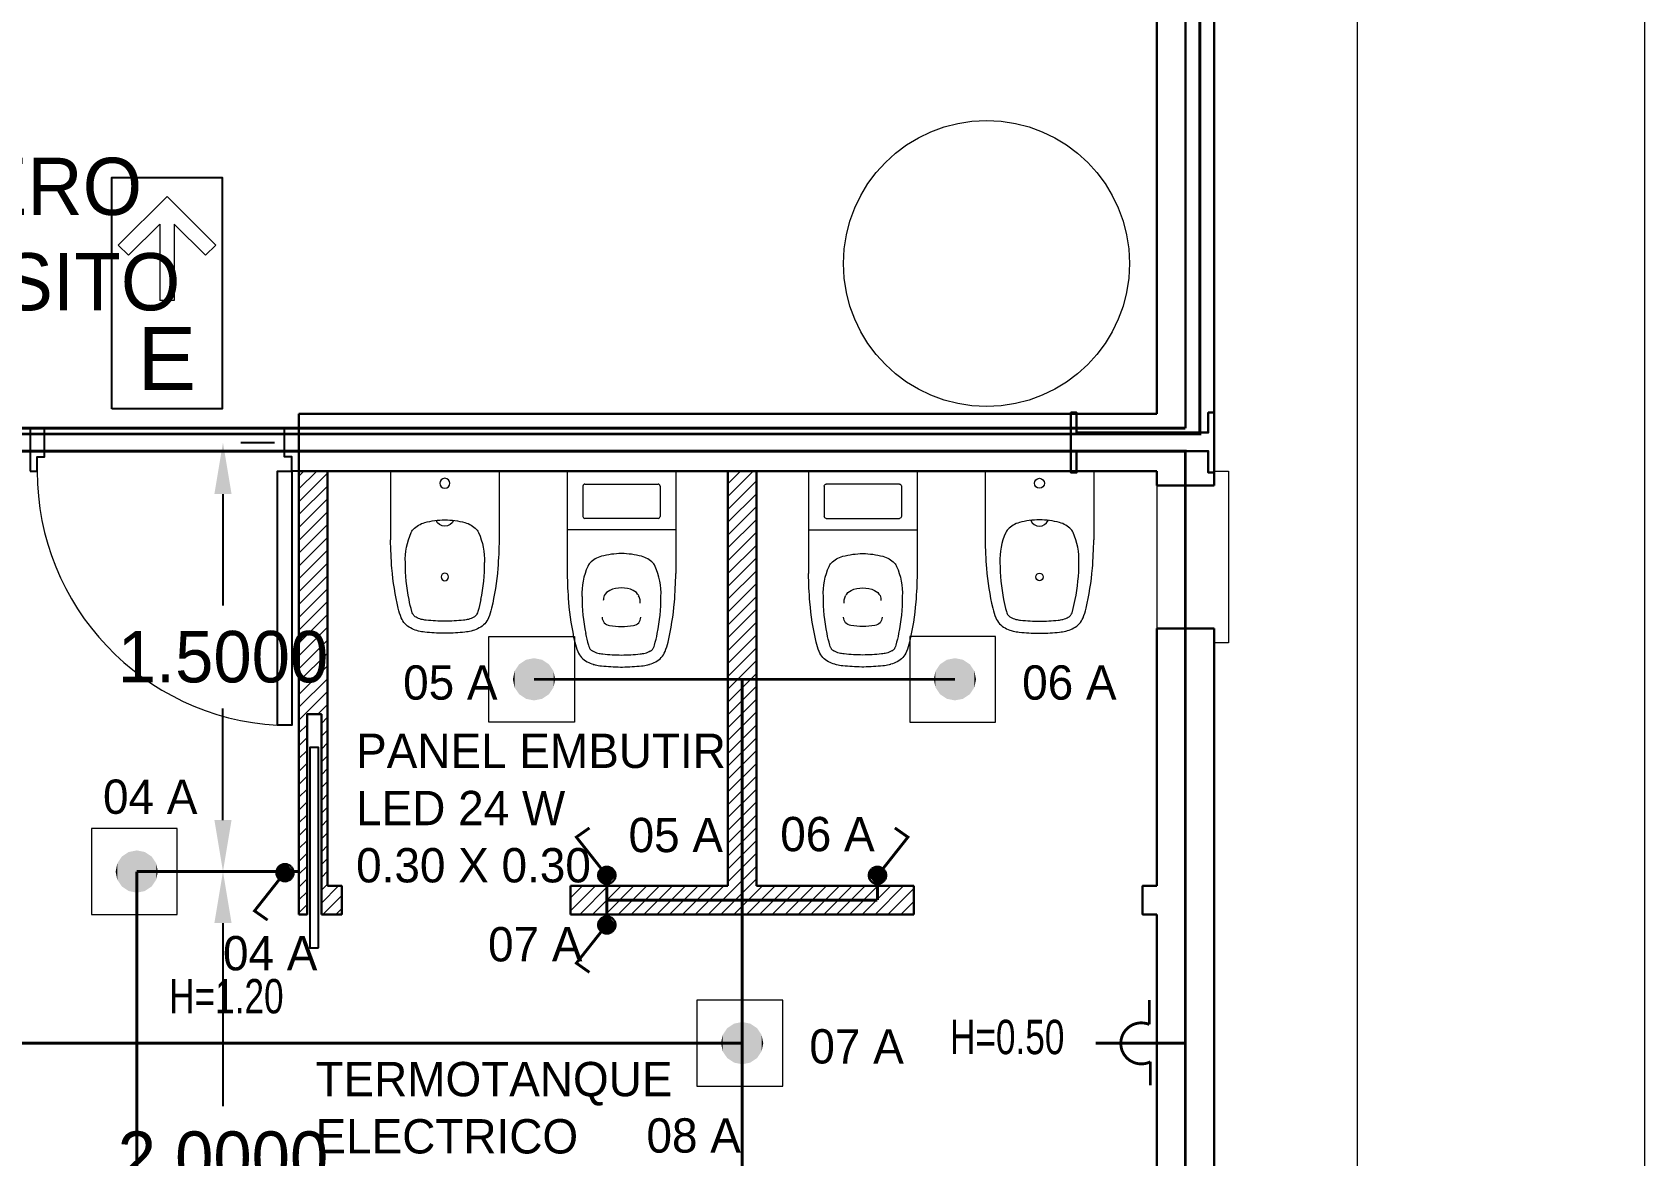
# Model space of a CAD drawing. Header units: millimetres. Extents: x 1972 to 5740, y 370 to 952.
# Drawn here: x 2710.33 to 2715.97, y 651.63 to 655.56 of the extents above; entities that cross this region are included whole.
import ezdxf

# ---------------------------------------------------------------- set-up
doc = ezdxf.new("R2010")
doc.units = ezdxf.units.MM
doc.header["$LTSCALE"] = 15
doc.linetypes.add('ACAD_ISO02W100', pattern=[15, 12, -3])
for name, color, linetype, lineweight in [('1 CIRCUITO  A  PB EXT', 11, 'Continuous', 30), ('1 CIRCUITO  D  INTERNO', 11, 'Continuous', 30), ('1 CIRCUITO T C', 11, 'Continuous', 30), ('1 ELECTRICIDAD', 11, 'Continuous', 9), ('A-FACHA-XFINA', 8, 'Continuous', 15), ('A-MURO-PARC', 2, 'Continuous', 30), ('ABERTURAS', 2, 'Continuous', 25), ('COTA', 5, 'Continuous', 20), ('cotas ROJAS', 5, 'Continuous', 13), ('MUROS', 1, 'Continuous', 30), ('SOMBRAS', 95, 'Continuous', 18)]:
    doc.layers.add(name, color=color, linetype=linetype, lineweight=lineweight)
doc.styles.add('texto', font='swisscl.ttf', dxfattribs={"height": 0.18})
doc.dimstyles.get("Standard").update_dxf_attribs({"dimtxt": 0.18, "dimasz": 0.18, "dimexe": 0.18, "dimexo": 0.0625, "dimgap": 0.09, "dimtad": 0, "dimtih": 1, "dimtoh": 1, "dimdec": 4, "dimzin": 0, "dimdsep": 46, "dimtxsty": 'Standard', "dimcen": 0.09, "dimadec": 0, "dimazin": 0, "dimtfac": 1, "dimtdec": 4, "dimtofl": 0, "dimtmove": 0, "dimatfit": 3, "dimfxl": 1, "dimtolj": 1, "dimtzin": 0, "dimarcsym": 0})

# ---------------------------------------------------------------- blocks, each defined once
blk = doc.blocks.new('milp')
for p, q in [((-0.19, 0), (-0.19, -0.3581)), ((0.19, 0), (-0.19, 0)), ((0.19, 0), (0.19, -0.3581)), ((-0.135, -0.0523), (-0.135, -0.1585)), ((-0.1281, -0.0454), (0.1281, -0.0454)), ((0.135, -0.0523), (0.135, -0.1585)), ((0.1281, -0.1654), (-0.1281, -0.1654)), ((0.19, -0.205), (-0.19, -0.205)), ((-0.0001, -0.2881), (0.0001, -0.2881)), ((-0.0038, -0.685), (0.0039, -0.685))]:
    blk.add_line(p, q)
for centre, radius, start, end in [((-0.0158, 0.2091), 0.8523, 275.5315, 275.5315), ((0.0158, 0.2091), 0.8523, 264.4685, 264.4685), ((-0.1281, -0.0523), 0.00689, 90, 180), ((0.1281, -0.0523), 0.00689, 0, 90), ((-0.1281, -0.1585), 0.00689, 180, 270), ((0.1281, -0.1585), 0.00689, 270, 0), ((-0.0067, -0.5975), 0.3095, 88.7679, 88.7679), ((0.0924, -0.4281), 0.2307, 155.6501, 182.4692), ((-0.0616, -0.3578), 0.0614, 150.814, 156.1885), ((-0.087, -0.3436), 0.0322, 137.0461, 150.8865), ((-0.0473, -0.3825), 0.0878, 105.1617, 136.1205), ((0.0067, -0.5975), 0.3095, 91.2492, 104.3852), ((-0.0067, -0.5975), 0.3095, 75.6148, 88.7487), ((0.0473, -0.3825), 0.0878, 43.8795, 74.8383), ((0.087, -0.3436), 0.0322, 29.1135, 42.9539), ((0.0616, -0.3578), 0.0614, 23.8115, 29.186), ((-0.0924, -0.4281), 0.2307, 357.5308, 24.3499), ((1.8278, -0.3132), 2.0183, 181.2751, 184.1143), ((-1.8278, -0.3132), 2.0183, 355.8857, 358.7249), ((0.5191, -0.4381), 0.6571, 180, 191.3509), ((-0.0019, -0.4555), 0.0616, 160.9467, 177.3415), ((-0.0209, -0.4566), 0.0446, 116.9802, 151.6052), ((0, -0.5082), 0.1001, 90, 114.2618), ((0, -0.5082), 0.1001, 65.7382, 90), ((0.0209, -0.4566), 0.0446, 28.3948, 63.0198), ((0.0195, -0.4573), 0.0461, 8.8018, 28.2626), ((-0.0291, -0.461), 0.0948, 359.7388, 6.5196), ((-0.5191, -0.4381), 0.6571, 348.6491, 0), ((0.9099, -0.3584), 1.0997, 185.1938, 192.5636), ((-0.9099, -0.3584), 1.0997, 347.4364, 354.8062), ((-0.0375, -0.5104), 0.03, 180, 261.9257), ((0, -0.2461), 0.297, 261.9257, 270), ((0, -0.2461), 0.297, 270, 278.0743), ((0.0375, -0.5104), 0.03, 278.0743, 0), ((0.0851, -0.5338), 0.2567, 194.3946, 202.2738), ((0.4327, -0.4568), 0.5688, 191.2163, 195.461), ((-0.0503, -0.5912), 0.0674, 194.8183, 203.0008), ((-0.0841, -0.6024), 0.032, 208.1129, 215.5466), ((0.0841, -0.6024), 0.032, 324.4534, 331.8871), ((0.0503, -0.5912), 0.0674, 336.9992, 345.1817), ((-0.4327, -0.4568), 0.5688, 344.539, 348.7837), ((-0.0851, -0.5338), 0.2567, 337.7262, 345.6054), ((-0.0885, -0.6047), 0.0692, 202.484, 242.9463), ((-0.0582, -0.5524), 0.1295, 241.5349, 251.9311), ((-0.0885, -0.6047), 0.0272, 217.0799, 242.9463), ((-0.0551, -0.5427), 0.0975, 242.0005, 253.7743), ((-0.0684, -0.577), 0.103, 253.0483, 256.7812), ((-0.0439, -0.4681), 0.1726, 257.1538, 262.737), ((0.0158, 0.2091), 0.8523, 264.5084, 268.9372), ((-0.0158, 0.2091), 0.8523, 271.0628, 275.4916), ((0.0439, -0.4681), 0.1726, 277.263, 282.8462), ((0.0551, -0.5427), 0.0975, 286.2257, 297.9995), ((0.0684, -0.577), 0.103, 283.2188, 286.9517), ((0.0582, -0.5524), 0.1295, 288.0689, 298.4651), ((0.0885, -0.6047), 0.0272, 297.0537, 322.9201), ((0.0885, -0.6047), 0.0692, 297.0537, 337.516), ((-0.0439, -0.4681), 0.2146, 257.0809, 262.9177), ((0.0158, 0.2091), 0.8943, 264.4685, 268.7451), ((-0.0158, 0.2091), 0.8943, 271.2656, 275.5315), ((0.0439, -0.4681), 0.2146, 277.0823, 282.9191)]:
    blk.add_arc(centre, radius, start, end)
blk = doc.blocks.new('mbp')
for p, q in [((-0.19, 0), (-0.19, -0.24)), ((0, 0), (-0.19, 0)), ((0, 0), (0.19, 0)), ((0.19, 0), (0.19, -0.24)), ((-0.0001, -0.17), (0.0001, -0.17)), ((-0.0038, -0.5669), (0.0039, -0.5669))]:
    blk.add_line(p, q)
for centre, radius in [((0, -0.0425), 0.0175), ((0, -0.37), 0.013)]:
    blk.add_circle(centre, radius)
for centre, radius, start, end in [((-0.0158, 0.3271), 0.8523, 275.5315, 275.5315), ((0.0158, 0.3271), 0.8523, 264.4685, 264.4685), ((-0.0067, -0.4795), 0.3095, 88.7679, 88.7679), ((0.0924, -0.3101), 0.2307, 155.6501, 182.4692), ((-0.0616, -0.2397), 0.0614, 150.814, 156.1885), ((-0.087, -0.2255), 0.0322, 137.0461, 150.8865), ((-0.0473, -0.2644), 0.0878, 105.1617, 136.1205), ((0.0067, -0.4795), 0.3095, 91.2492, 104.3852), ((0, -0.16), 0.0325, 201.8927, 338.1073), ((-0.0067, -0.4795), 0.3095, 75.6148, 88.7487), ((0.0473, -0.2644), 0.0878, 43.8795, 74.8383), ((0.087, -0.2255), 0.0322, 29.1135, 42.9539), ((0.0616, -0.2397), 0.0614, 23.8115, 29.186), ((-0.0924, -0.3101), 0.2307, 357.5308, 24.3499), ((1.8278, -0.1951), 2.0183, 181.2751, 184.1143), ((-1.8278, -0.1951), 2.0183, 355.8857, 358.7249), ((0.5191, -0.32), 0.6571, 180, 191.3509), ((0.0582, -0.4344), 0.1295, 279.561, 279.561), ((-0.5191, -0.32), 0.6571, 348.6491, 0), ((0.9099, -0.2403), 1.0997, 185.1938, 192.5636), ((-0.9099, -0.2403), 1.0997, 347.4364, 354.8062), ((0.4327, -0.3387), 0.5688, 191.2163, 195.461), ((-0.4327, -0.3387), 0.5688, 344.539, 348.7837), ((0.0851, -0.4157), 0.2567, 194.3946, 202.2738), ((-0.0503, -0.4731), 0.0674, 194.8183, 203.0008), ((-0.0841, -0.4843), 0.032, 208.1129, 215.5466), ((-0.0885, -0.4866), 0.0272, 217.0799, 242.9463), ((0.0885, -0.4866), 0.0272, 297.0537, 322.9201), ((0.0841, -0.4843), 0.032, 324.4534, 331.8871), ((0.0503, -0.4731), 0.0674, 336.9992, 345.1817), ((-0.0851, -0.4157), 0.2567, 337.7262, 345.6054), ((-0.0885, -0.4866), 0.0692, 202.484, 242.9463), ((-0.0582, -0.4344), 0.1295, 241.5349, 251.9311), ((-0.0551, -0.4247), 0.0975, 242.0005, 253.7743), ((-0.0684, -0.4589), 0.103, 253.0483, 256.7812), ((-0.0439, -0.35), 0.2146, 257.0809, 262.9177), ((-0.0439, -0.35), 0.1726, 257.1538, 262.737), ((0.0158, 0.3271), 0.8943, 264.4685, 268.7451), ((0.0158, 0.3271), 0.8523, 264.5084, 268.9372), ((-0.0158, 0.3271), 0.8523, 271.0628, 275.4916), ((-0.0158, 0.3271), 0.8943, 271.2656, 275.5315), ((0.0439, -0.35), 0.1726, 277.263, 282.8462), ((0.0439, -0.35), 0.2146, 277.0823, 282.9191), ((0.0551, -0.4247), 0.0975, 286.2257, 297.9995), ((0.0684, -0.4589), 0.103, 283.2188, 286.9517), ((0.0582, -0.4344), 0.1295, 288.0689, 298.4651), ((0.0885, -0.4866), 0.0692, 297.0537, 337.516)]:
    blk.add_arc(centre, radius, start, end)
blk = doc.blocks.new('*D149')
at = {"layer": 'Defpoints', "color": 0, "linetype": 'Continuous', "ltscale": 0.001, "transparency": 16777216}
for p in [(2710.8422, 652.6287), (2710.8422, 650.6287), (2711.0018, 650.6287)]:
    blk.add_point(p, dxfattribs=at)
at = {"layer": 'SOMBRAS', "color": 0, "linetype": 'Continuous', "lineweight": -2, "ltscale": 0.001, "transparency": 16777216}
for p, q in [((2710.9047, 652.6287), (2711.1818, 652.6287)), ((2711.0018, 652.4487), (2711.0018, 651.8087)), ((2711.0018, 650.8087), (2711.0018, 651.4487)), ((2710.9047, 650.6287), (2711.1818, 650.6287))]:
    blk.add_line(p, q, dxfattribs=at)
at = {"layer": 'SOMBRAS', "color": 0, "linetype": 'Continuous', "ltscale": 0.001, "transparency": 16777216}
for points in [[(2710.9718, 652.4487), (2711.0318, 652.4487), (2711.0018, 652.6287)], [(2710.9718, 650.8087), (2711.0318, 650.8087), (2711.0018, 650.6287)]]:
    blk.add_solid(points, dxfattribs=at)
at = {"layer": 'SOMBRAS', "color": 0, "linetype": 'Continuous', "ltscale": 0.001, "transparency": 16777216, "insert": (2711.0018, 651.6287), "char_height": 0.18, "attachment_point": 5}
blk.add_mtext('\\A1;2.0000', dxfattribs=at)
blk = doc.blocks.new('*D151')
at = {"layer": 'Defpoints', "color": 0, "linetype": 'Continuous', "ltscale": 0.001, "transparency": 16777216}
for p in [(2711.0018, 654.1287), (2711.0018, 654.1287), (2711.0018, 652.6287)]:
    blk.add_point(p, dxfattribs=at)
at = {"layer": 'SOMBRAS', "color": 0, "linetype": 'Continuous', "lineweight": -2, "ltscale": 0.001, "transparency": 16777216}
for p, q in [((2711.0643, 654.1287), (2711.1818, 654.1287)), ((2711.0018, 653.9487), (2711.0018, 653.5587)), ((2711.0018, 652.8087), (2711.0018, 653.1987)), ((2711.0643, 652.6287), (2711.1818, 652.6287))]:
    blk.add_line(p, q, dxfattribs=at)
at = {"layer": 'SOMBRAS', "color": 0, "linetype": 'Continuous', "ltscale": 0.001, "transparency": 16777216}
for points in [[(2710.9718, 653.9487), (2711.0318, 653.9487), (2711.0018, 654.1287)], [(2710.9718, 652.8087), (2711.0318, 652.8087), (2711.0018, 652.6287)]]:
    blk.add_solid(points, dxfattribs=at)
at = {"layer": 'SOMBRAS', "color": 0, "linetype": 'Continuous', "ltscale": 0.001, "transparency": 16777216, "insert": (2711.0018, 653.3787), "char_height": 0.18, "attachment_point": 5}
blk.add_mtext('\\A1;1.5000', dxfattribs=at)

msp = doc.modelspace()

# ---------------------------------------------------------------- hatches: boundary and pattern name
at = {"layer": 'SOMBRAS', "linetype": 'Continuous', "ltscale": 0.001}
h = msp.add_hatch(dxfattribs=at)
h.set_pattern_fill('LINE', color=256, scale=0.01, angle=45, style=0)
h.set_pattern_definition([(45, (2497.523185, 916.086063), (-0.0224506403, 0.0224506403), [])])
h.paths.add_polyline_path([(2712.27719, 652.57868), (2712.21719, 652.57868), (2712.21719, 652.47868), (2712.27719, 652.47868)])
h.paths.add_polyline_path([(2713.41719, 652.57868), (2713.41719, 652.47868), (2712.27719, 652.47868), (2712.27719, 652.57868), (2712.76719, 652.57868), (2712.76719, 654.02868), (2712.86719, 654.02868), (2712.86719, 652.57868)], flags=17)
h.paths.add_polyline_path([(2714.26719, 648.67868), (2714.26719, 648.57868), (2711.26719, 648.57868), (2711.26719, 649.02868), (2711.36719, 649.02868), (2711.36719, 648.67868), (2712.36719, 648.67868), (2712.36719, 649.02868), (2712.46719, 649.02868), (2712.46719, 648.67868)])
h.paths.add_polyline_path([(2712.46719, 649.12868), (2712.46719, 649.02868), (2712.36719, 649.02868), (2712.36719, 649.12868)])
h.paths.add_polyline_path([(2712.46719, 649.12868), (2712.36719, 649.12868), (2712.36719, 649.22868), (2712.46719, 649.22868)])
h.paths.add_polyline_path([(2711.26719, 649.12868), (2711.36719, 649.12868), (2711.36719, 649.02868), (2711.26719, 649.02868)])
h.paths.add_polyline_path([(2711.26719, 649.22868), (2711.36719, 649.22868), (2711.36719, 649.12868), (2711.26719, 649.12868)])
h.paths.add_polyline_path([(2711.29219, 650.77868), (2711.29219, 650.07868), (2711.26719, 650.07868), (2711.26719, 651.57868), (2711.36719, 651.57868), (2711.36719, 651.02868), (2712.36719, 651.02868), (2712.36719, 651.57868), (2712.46719, 651.57868), (2712.46719, 651.02868), (2714.26719, 651.02868), (2714.26719, 650.92868), (2711.36719, 650.92868), (2711.36719, 650.07868), (2711.34219, 650.07868), (2711.34219, 650.77868)])
h.paths.add_polyline_path([(2711.29575, 653.1789), (2711.29575, 652.47886), (2711.26719, 652.4789), (2711.26719, 654.02868), (2711.36719, 654.02868), (2711.36719, 652.57868), (2711.41719, 652.57868), (2711.41719, 652.47868), (2711.34575, 652.47879), (2711.34575, 653.1789)])

# ---------------------------------------------------------------- linework, layer by layer
msp.add_lwpolyline([(2710.61292, 654.24706), (2710.61292, 655.05561), (2710.99946, 655.05561), (2710.99946, 654.24706)], close=True)
at = {"layer": '1 CIRCUITO  A  PB EXT', "ltscale": 0.5, "const_width": 0.01}
msp.add_lwpolyline([(2714.46719, 676.63148), (2714.41719, 676.63148), (2714.41719, 654.15868), (2714.41719, 654.15868), (2714.41719, 654.15868), (2699.23223, 654.15868), (2699.23223, 654.22868)], dxfattribs=at)
at = {"layer": '1 CIRCUITO  D  INTERNO', "linetype": 'ACAD_ISO02W100', "ltscale": 0.01, "const_width": 0.01}
for points in [[(2712.08946, 653.30087), (2713.5612, 653.30087)], [(2714.29219, 648.92746), (2714.29219, 651.12746), (2714.29219, 651.27746), (2712.81719, 651.27746), (2712.81719, 653.30087)], [(2712.34307, 652.61541), (2712.23754, 652.749), (2712.28329, 652.78114)], [(2713.2913, 652.61541), (2713.39684, 652.749), (2713.35108, 652.78114)], [(2710.70033, 650.6352), (2710.70033, 652.62868)], [(2710.70033, 652.62868), (2711.26719, 652.62868)], [(2711.2176, 652.62469), (2711.11206, 652.4911), (2711.15782, 652.45896)], [(2712.34405, 652.52868), (2712.34405, 652.61549)], [(2713.29033, 652.52868), (2713.29033, 652.61549)], [(2712.34405, 652.52868), (2712.81719, 652.52868)], [(2712.34405, 652.52868), (2712.34405, 652.44187)], [(2713.29033, 652.52868), (2712.81719, 652.52868)], [(2712.34307, 652.44195), (2712.23754, 652.30836), (2712.28329, 652.27622)], [(2712.81719, 652.02868), (2708.36719, 652.02868)]]:
    msp.add_lwpolyline(points, dxfattribs=at)
at = {"layer": '1 CIRCUITO  D  INTERNO', "linetype": 'ACAD_ISO02W100', "ltscale": 0.01}
for centre in [(2711.21857, 652.62461), (2712.34405, 652.61549), (2713.29033, 652.61549), (2712.34405, 652.44187)]:
    msp.add_circle(centre, 0.03018, dxfattribs=at)
for points in [[(2712.0612, 653.36909), (2712.08946, 653.22702), (2712.08946, 653.37472)], [(2712.11772, 653.23265), (2712.08946, 653.37472), (2712.08946, 653.22702)], [(2712.08946, 653.37472), (2712.11772, 653.23265), (2712.11772, 653.36909)], [(2713.53294, 653.36909), (2713.5612, 653.22702), (2713.5612, 653.37472)], [(2713.58946, 653.23265), (2713.5612, 653.37472), (2713.5612, 653.22702)], [(2713.5612, 653.37472), (2713.58946, 653.23265), (2713.58946, 653.36909)], [(2712.01561, 653.30087), (2712.02124, 653.27261), (2712.02124, 653.32913)], [(2712.02124, 653.32913), (2712.03724, 653.24865), (2712.03724, 653.35309)], [(2712.03724, 653.24865), (2712.02124, 653.32913), (2712.02124, 653.27261)], [(2712.03724, 653.35309), (2712.0612, 653.23265), (2712.0612, 653.36909)], [(2712.0612, 653.23265), (2712.03724, 653.35309), (2712.03724, 653.24865)], [(2712.08946, 653.22702), (2712.0612, 653.36909), (2712.0612, 653.23265)], [(2712.14168, 653.24865), (2712.11772, 653.36909), (2712.11772, 653.23265)], [(2712.11772, 653.36909), (2712.14168, 653.24865), (2712.14168, 653.35309)], [(2712.15768, 653.27261), (2712.14168, 653.35309), (2712.14168, 653.24865)], [(2712.14168, 653.35309), (2712.15768, 653.27261), (2712.15768, 653.32913)], [(2712.16331, 653.30087), (2712.15768, 653.32913), (2712.15768, 653.27261)], [(2713.48735, 653.30087), (2713.49298, 653.27261), (2713.49298, 653.32913)], [(2713.49298, 653.32913), (2713.50898, 653.24865), (2713.50898, 653.35309)], [(2713.50898, 653.24865), (2713.49298, 653.32913), (2713.49298, 653.27261)], [(2713.50898, 653.35309), (2713.53294, 653.23265), (2713.53294, 653.36909)], [(2713.53294, 653.23265), (2713.50898, 653.35309), (2713.50898, 653.24865)], [(2713.5612, 653.22702), (2713.53294, 653.36909), (2713.53294, 653.23265)], [(2713.61342, 653.24865), (2713.58946, 653.36909), (2713.58946, 653.23265)], [(2713.58946, 653.36909), (2713.61342, 653.24865), (2713.61342, 653.35309)], [(2713.62942, 653.27261), (2713.61342, 653.35309), (2713.61342, 653.24865)], [(2713.61342, 653.35309), (2713.62942, 653.27261), (2713.62942, 653.32913)], [(2713.63505, 653.30087), (2713.62942, 653.32913), (2713.62942, 653.27261)], [(2710.64811, 652.6809), (2710.67207, 652.56046), (2710.67207, 652.6969)], [(2710.67207, 652.6969), (2710.70033, 652.55483), (2710.70033, 652.70253)], [(2710.70033, 652.55483), (2710.67207, 652.6969), (2710.67207, 652.56046)], [(2710.72859, 652.56046), (2710.70033, 652.70253), (2710.70033, 652.55483)], [(2710.70033, 652.70253), (2710.72859, 652.56046), (2710.72859, 652.6969)], [(2710.75255, 652.57646), (2710.72859, 652.6969), (2710.72859, 652.56046)], [(2710.72859, 652.6969), (2710.75255, 652.57646), (2710.75255, 652.6809)], [(2710.62648, 652.62868), (2710.63211, 652.60042), (2710.63211, 652.65694)], [(2710.63211, 652.65694), (2710.64811, 652.57646), (2710.64811, 652.6809)], [(2710.64811, 652.57646), (2710.63211, 652.65694), (2710.63211, 652.60042)], [(2710.67207, 652.56046), (2710.64811, 652.6809), (2710.64811, 652.57646)], [(2710.76855, 652.60042), (2710.75255, 652.6809), (2710.75255, 652.57646)], [(2710.75255, 652.6809), (2710.76855, 652.60042), (2710.76855, 652.65694)], [(2710.77418, 652.62868), (2710.76855, 652.65694), (2710.76855, 652.60042)], [(2711.19385, 652.64192), (2711.23479, 652.59915), (2711.1891, 652.63114)], [(2711.20235, 652.65006), (2711.24329, 652.6073), (2711.19385, 652.64192)], [(2711.23479, 652.59915), (2711.19385, 652.64192), (2711.24329, 652.6073)], [(2711.21333, 652.65433), (2711.24803, 652.61808), (2711.20235, 652.65006)], [(2711.24329, 652.6073), (2711.20235, 652.65006), (2711.24803, 652.61808)], [(2711.24803, 652.61808), (2711.21333, 652.65433), (2711.24829, 652.62985)], [(2711.2251, 652.65407), (2711.24829, 652.62985), (2711.21333, 652.65433)], [(2712.33751, 652.64496), (2712.31432, 652.62073), (2712.34929, 652.64522)], [(2712.31458, 652.60896), (2712.34929, 652.64522), (2712.31432, 652.62073)], [(2712.31432, 652.62073), (2712.33751, 652.64496), (2712.31859, 652.63171)], [(2712.34929, 652.64522), (2712.31458, 652.60896), (2712.36026, 652.64095)], [(2712.31932, 652.59818), (2712.36026, 652.64095), (2712.31458, 652.60896)], [(2712.32673, 652.64022), (2712.31859, 652.63171), (2712.33751, 652.64496)], [(2712.36026, 652.64095), (2712.31932, 652.59818), (2712.36877, 652.6328)], [(2713.27411, 652.64095), (2713.31505, 652.59818), (2713.2656, 652.6328)], [(2713.28508, 652.64522), (2713.31979, 652.60896), (2713.27411, 652.64095)], [(2713.31505, 652.59818), (2713.27411, 652.64095), (2713.31979, 652.60896)], [(2713.29686, 652.64496), (2713.32005, 652.62073), (2713.28508, 652.64522)], [(2713.31979, 652.60896), (2713.28508, 652.64522), (2713.32005, 652.62073)], [(2713.30764, 652.64022), (2713.31578, 652.63171), (2713.29686, 652.64496)], [(2713.32005, 652.62073), (2713.29686, 652.64496), (2713.31578, 652.63171)], [(2711.1891, 652.63114), (2711.22381, 652.59489), (2711.18885, 652.61937)], [(2711.18885, 652.61937), (2711.21204, 652.59514), (2711.19312, 652.60839)], [(2711.21204, 652.59514), (2711.18885, 652.61937), (2711.22381, 652.59489)], [(2711.22381, 652.59489), (2711.1891, 652.63114), (2711.23479, 652.59915)], [(2711.20126, 652.59989), (2711.19312, 652.60839), (2711.21204, 652.59514)], [(2712.32783, 652.59004), (2712.36877, 652.6328), (2712.31932, 652.59818)], [(2712.36877, 652.6328), (2712.32783, 652.59004), (2712.37351, 652.62203)], [(2712.3388, 652.58577), (2712.37351, 652.62203), (2712.32783, 652.59004)], [(2712.37351, 652.62203), (2712.3388, 652.58577), (2712.37377, 652.61025)], [(2712.35058, 652.58603), (2712.37377, 652.61025), (2712.3388, 652.58577)], [(2713.26086, 652.62203), (2713.29557, 652.58577), (2713.2606, 652.61025)], [(2713.28379, 652.58603), (2713.2606, 652.61025), (2713.29557, 652.58577)], [(2713.2656, 652.6328), (2713.30654, 652.59004), (2713.26086, 652.62203)], [(2713.29557, 652.58577), (2713.26086, 652.62203), (2713.30654, 652.59004)], [(2713.30654, 652.59004), (2713.2656, 652.6328), (2713.31505, 652.59818)], [(2712.3388, 652.47159), (2712.37351, 652.43533), (2712.32783, 652.46732)], [(2712.37351, 652.43533), (2712.3388, 652.47159), (2712.37377, 652.44711)], [(2712.35058, 652.47133), (2712.37377, 652.44711), (2712.3388, 652.47159)], [(2712.31458, 652.4484), (2712.34929, 652.41214), (2712.31432, 652.43663)], [(2712.31432, 652.43663), (2712.33751, 652.4124), (2712.31859, 652.42565)], [(2712.33751, 652.4124), (2712.31432, 652.43663), (2712.34929, 652.41214)], [(2712.31932, 652.45918), (2712.36026, 652.41641), (2712.31458, 652.4484)], [(2712.34929, 652.41214), (2712.31458, 652.4484), (2712.36026, 652.41641)], [(2712.32673, 652.41714), (2712.31859, 652.42565), (2712.33751, 652.4124)], [(2712.32783, 652.46732), (2712.36877, 652.42456), (2712.31932, 652.45918)], [(2712.36026, 652.41641), (2712.31932, 652.45918), (2712.36877, 652.42456)], [(2712.36877, 652.42456), (2712.32783, 652.46732), (2712.37351, 652.43533)], [(2712.74896, 652.05694), (2712.76497, 651.97646), (2712.76497, 652.0809)], [(2712.76497, 652.0809), (2712.78893, 651.96046), (2712.78893, 652.0969)], [(2712.78893, 651.96046), (2712.76497, 652.0809), (2712.76497, 651.97646)], [(2712.78893, 652.0969), (2712.81719, 651.95483), (2712.81719, 652.10253)], [(2712.81719, 651.95483), (2712.78893, 652.0969), (2712.78893, 651.96046)], [(2712.84544, 651.96046), (2712.81719, 652.10253), (2712.81719, 651.95483)], [(2712.81719, 652.10253), (2712.84544, 651.96046), (2712.84544, 652.0969)], [(2712.8694, 651.97646), (2712.84544, 652.0969), (2712.84544, 651.96046)], [(2712.84544, 652.0969), (2712.8694, 651.97646), (2712.8694, 652.0809)], [(2712.88541, 652.00042), (2712.8694, 652.0809), (2712.8694, 651.97646)], [(2712.8694, 652.0809), (2712.88541, 652.00042), (2712.88541, 652.05694)], [(2712.74334, 652.02868), (2712.74896, 652.00042), (2712.74896, 652.05694)], [(2712.76497, 651.97646), (2712.74896, 652.05694), (2712.74896, 652.00042)], [(2712.89103, 652.02868), (2712.88541, 652.05694), (2712.88541, 652.00042)]]:
    msp.add_solid(points, dxfattribs=at)
at = {"layer": '1 CIRCUITO T C', "ltscale": 0.5}
msp.add_line((2714.36719, 676.62868), (2714.36719, 654.17868), dxfattribs=at)
at = {"layer": '1 CIRCUITO T C', "ltscale": 0.5, "const_width": 0.01}
for points in [[(2694.56719, 654.17868), (2709.84026, 654.17868), (2709.84026, 654.17868), (2714.36719, 654.17868)], [(2706.57146, 653.82374), (2706.57146, 654.09874), (2711.26719, 654.09874), (2714.36689, 654.09874), (2714.36689, 652.02868), (2714.36689, 652.02868)], [(2714.36689, 652.02868), (2714.36689, 652.02868), (2714.05311, 652.02868)], [(2714.26689, 644.59479), (2714.26689, 644.59479), (2714.31689, 644.59479), (2714.36689, 644.59479), (2714.36689, 652.02868)]]:
    msp.add_lwpolyline(points, dxfattribs=at)
msp.add_lwpolyline([(2714.24449, 651.8809), (2714.24449, 651.96334, -1.5553671), (2714.24106, 652.09388), (2714.24106, 652.17975)], format="xyb", dxfattribs=at)
at = {"layer": '1 ELECTRICIDAD', "linetype": 'Continuous'}
for points in [[(2712.23132, 653.45087), (2712.23132, 653.15087), (2712.23132, 653.15087), (2711.93132, 653.15087), (2711.93132, 653.45087), (2712.23132, 653.45087)], [(2713.40306, 653.45087), (2713.40306, 653.15087), (2713.40306, 653.15087), (2713.70306, 653.15087), (2713.70306, 653.45087), (2713.40306, 653.45087)], [(2710.54219, 652.77868), (2710.54219, 652.47868), (2710.54219, 652.47868), (2710.84219, 652.47868), (2710.84219, 652.77868), (2710.54219, 652.77868)], [(2712.65904, 652.17868), (2712.65904, 651.87868), (2712.65904, 651.87868), (2712.95904, 651.87868), (2712.95904, 652.17868), (2712.65904, 652.17868)]]:
    msp.add_lwpolyline(points, dxfattribs=at)
at = {"layer": 'A-FACHA-XFINA'}
for p, q in [((2710.80619, 654.98937), (2710.63588, 654.81905)), ((2710.80619, 654.98937), (2710.97651, 654.81905)), ((2710.78093, 654.89267), (2710.67159, 654.78333)), ((2710.78093, 654.89267), (2710.78093, 654.62491)), ((2710.83145, 654.89267), (2710.83145, 654.62491)), ((2710.83145, 654.89267), (2710.94079, 654.78333)), ((2710.63588, 654.81905), (2710.67159, 654.78333)), ((2710.94079, 654.78333), (2710.97651, 654.81905)), ((2710.83145, 654.62491), (2710.78093, 654.62491))]:
    msp.add_line(p, q, dxfattribs=at)
at = {"layer": 'ABERTURAS', "linetype": 'Continuous', "ltscale": 0.001}
for points in [[(2710.32719, 654.02868), (2710.35219, 654.02868), (2710.35219, 654.07868), (2710.37719, 654.07868), (2710.37719, 654.17868), (2710.32719, 654.17868), (2710.32719, 654.02868)], [(2711.26719, 654.02868), (2711.24219, 654.02868), (2711.24219, 654.07868), (2711.21719, 654.07868), (2711.21719, 654.17868), (2711.26719, 654.17868), (2711.26719, 654.02868)], [(2711.24219, 654.02868), (2711.24219, 653.14009), (2711.19219, 653.14009), (2711.19219, 654.02868), (2711.24219, 654.02868)], [(2711.33575, 652.36202), (2711.33575, 652.36202), (2711.33575, 653.06202), (2711.30575, 653.06202), (2711.30575, 652.36202), (2711.33575, 652.36202)]]:
    msp.add_lwpolyline(points, dxfattribs=at)
at = {"layer": 'MUROS', "linetype": 'Continuous', "ltscale": 0.001}
for p, q in [((2714.46719, 679.12868), (2714.46719, 654.12868)), ((2714.26719, 659.09868), (2714.26719, 654.22868)), ((2714.26719, 654.22868), (2711.26719, 654.22868)), ((2714.26719, 654.02868), (2711.26719, 654.02868)), ((2714.46719, 654.02868), (2714.46719, 653.97868)), ((2714.46719, 653.47868), (2714.46719, 651.57868)), ((2712.21719, 652.57868), (2712.76719, 652.57868)), ((2713.41719, 652.57868), (2712.86719, 652.57868)), ((2713.41719, 652.47868), (2712.21719, 652.47868))]:
    msp.add_line(p, q, dxfattribs=at)
for points in [[(2711.26719, 654.22868), (2711.26719, 652.47868)], [(2711.36719, 654.02868), (2711.36719, 652.57868)], [(2712.76719, 654.02868), (2712.76719, 652.57868)], [(2712.86719, 654.02868), (2712.86719, 652.57868)], [(2714.26719, 654.02868), (2714.26719, 653.97868)], [(2714.46719, 653.97868), (2714.26719, 653.97868)], [(2712.86719, 653.47868), (2712.86719, 652.57868)], [(2714.26719, 653.47868), (2714.26719, 652.57868)], [(2714.46719, 653.47868), (2714.26719, 653.47868)], [(2711.34575, 652.47868), (2711.34575, 652.47868), (2711.34575, 653.1789), (2711.29575, 653.1789), (2711.29575, 652.47868), (2711.29575, 652.47868)], [(2711.36719, 652.57868), (2711.41719, 652.57868), (2711.41719, 652.47868), (2711.36719, 652.47868)], [(2712.21719, 652.57868), (2712.21719, 652.47868)], [(2713.41719, 652.57868), (2713.41719, 652.47868)], [(2714.26719, 652.57868), (2714.21719, 652.57868), (2714.21719, 652.47868), (2714.26719, 652.47868)], [(2711.29575, 652.47868), (2711.26719, 652.47868)], [(2711.41719, 652.47868), (2711.34575, 652.47868)], [(2714.26719, 652.47868), (2714.26719, 651.57868)]]:
    msp.add_lwpolyline(points, dxfattribs=at)
msp.add_lwpolyline([(2714.46719, 654.02368), (2714.46719, 654.23368), (2714.44719, 654.23368), (2714.44719, 654.16368), (2713.9868, 654.16368), (2713.9868, 654.23368), (2713.9668, 654.23368), (2713.9668, 654.02368), (2713.9868, 654.02368), (2713.9868, 654.09868), (2714.44719, 654.09868), (2714.44719, 654.02368), (2714.46719, 654.02368)], close=True, dxfattribs=at)
at = {"layer": 'SOMBRAS', "linetype": 'Continuous', "ltscale": 0.001}
msp.add_line((2715.97324, 642.02868), (2715.97324, 668.11181), dxfattribs=at)
for points in [[(2714.96719, 680.22868), (2714.96719, 642.12894)], [(2714.46719, 653.97868), (2714.46719, 654.02868), (2714.51719, 654.02868), (2714.51719, 653.42868), (2714.46719, 653.42868), (2714.46719, 653.47868)], [(2714.26719, 653.97868), (2714.26719, 653.47868)]]:
    msp.add_lwpolyline(points, dxfattribs=at)
at = {"layer": 'SOMBRAS', "linetype": 'ACAD_ISO02W100', "ltscale": 20}
msp.add_circle((2713.67179, 654.75452), 0.5, dxfattribs=at)
at = {"layer": 'SOMBRAS', "linetype": 'Continuous', "ltscale": 0.001}
msp.add_arc((2711.24219, 654.02868), 0.89, 180, 266.77944, dxfattribs=at)

# ---------------------------------------------------------------- block references
at = {"layer": 'SOMBRAS', "xscale": -1}
msp.add_blockref('mbp', (2711.77766, 654.02868), dxfattribs=at)
at = {"layer": 'SOMBRAS'}
msp.add_blockref('mbp', (2713.85672, 654.02868), dxfattribs=at)
at = {"layer": 'SOMBRAS', "linetype": 'Continuous', "ltscale": 0.001}
msp.add_blockref('milp', (2712.3952, 654.02868), dxfattribs=at)
at = {"layer": 'SOMBRAS', "linetype": 'Continuous', "ltscale": 0.001, "xscale": -1}
msp.add_blockref('milp', (2713.23917, 654.02868), dxfattribs=at)

# ---------------------------------------------------------------- texts
at = {"layer": 'A-MURO-PARC', "insert": (2710.80532, 654.5332), "char_height": 0.2210688, "width": 12.4865132, "attachment_point": 2}
msp.add_mtext('{\\f@Arial Unicode MS|b0|i0|c0|p34;E}', dxfattribs=at)
at = {"layer": 'COTA', "linetype": 'Continuous', "ltscale": 0.01, "char_height": 0.12, "attachment_point": 7}
for s, insert, width in [('05 A', (2711.63177, 653.22794), 0.4711708), ('06 A', (2713.7963, 653.22794), 0.4711708), ('PANEL EMBUTIR\\PLED 24 W \\P0.30 X 0.30', (2711.46736, 652.589), 1.7757455), ('04 A', (2710.58231, 652.8287), 0.4711708), ('05 A', (2712.42007, 652.69473), 0.4711708), ('06 A', (2712.95039, 652.69798), 0.4711708), ('07 A', (2711.92866, 652.31279), 0.4711708), ('04 A', (2711.00185, 652.28149), 0.4711708), ('07 A', (2713.05228, 651.95575), 0.4711708), ('TERMOTANQUE \\PELECTRICO', (2711.32523, 651.64123), 1.7757455), ('08 A', (2712.48263, 651.64421), 0.4711708)]:
    msp.add_mtext(s, dxfattribs=dict(at, insert=insert, width=width))
at = {"layer": 'cotas ROJAS', "char_height": 0.12, "width": 1.5078199, "attachment_point": 1, "style": 'texto'}
for s, insert in [('H=1.20', (2710.81373, 652.25281)), ('H=0.50', (2713.54395, 652.1102))]:
    msp.add_mtext(s, dxfattribs=dict(at, insert=insert))
at = {"layer": 'SOMBRAS', "insert": (2709.47074, 655.12433), "char_height": 0.2, "width": 3.3777443, "attachment_point": 1}
msp.add_mtext('TABLERO \\PDEPOSITO', dxfattribs=at)

# ---------------------------------------------------------------- dimensions: what is measured, and where the dimension line sits
at = {"layer": 'SOMBRAS', "linetype": 'Continuous', "ltscale": 0.001}
for p1, p2, distance, picture, middle in [((2711.00185, 652.62868), (2711.00185, 654.12868), 0, '*D151', (2711.00185, 653.37868)), ((2710.84219, 652.62868), (2710.84219, 650.62868), 0.15966, '*D149', (2711.00185, 651.62868))]:
    dim = msp.add_aligned_dim(p1=p1, p2=p2, distance=distance, dimstyle='Standard', override={"dimscale": 1}, dxfattribs=at)
    dim.commit()
    dim.dimension.update_dxf_attribs({"geometry": picture, "text_midpoint": middle})

doc.saveas('drawing.dxf')
